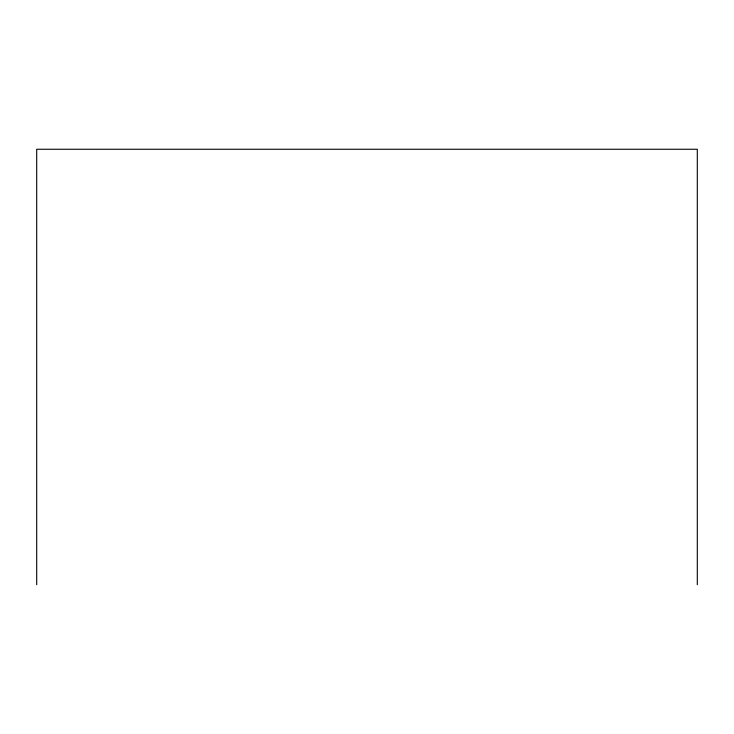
<?xml version="1.0" encoding="UTF-8"?>
<svg xmlns="http://www.w3.org/2000/svg" width="734" height="734" viewBox="0 0 734 734"><rect width="100%" height="100%" fill="white"/><g stroke="black" fill="none" stroke-linecap="round" stroke-linejoin="round"><path stroke-width="1.1" d="M697.3 584.741L697.3 149.259L36.7 149.259L36.7 584.741"/></g></svg>
